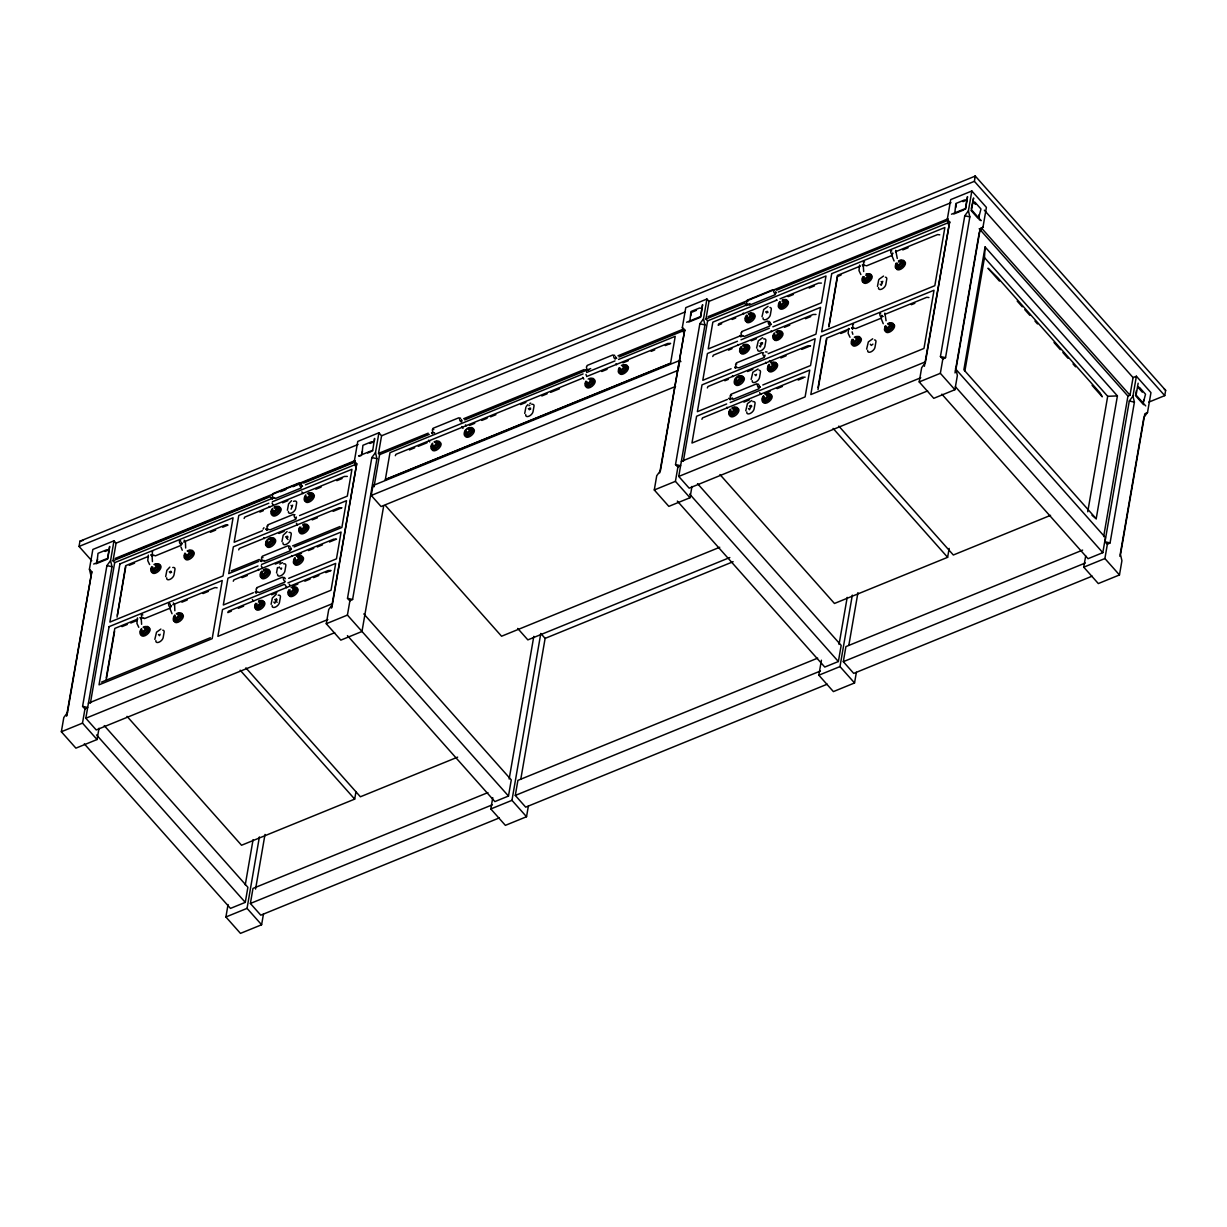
<?xml version="1.0" encoding="UTF-8"?>
<svg xmlns="http://www.w3.org/2000/svg" width="1227" height="1227" viewBox="0 0 1227 1227"><rect width="100%" height="100%" fill="white"/><g stroke="black" fill="none" stroke-linecap="round" stroke-linejoin="round"><path stroke-width="1.5" d="M117.04 617.15L125.645 565.678L148.498 556.352M964.851 371.229L984.483 257.624L985.082 246.949L1117.414 395.907L1096.202 518.745L1091.969 515.263M852.105 331.857L852.842 334.265M374.342 440.999L374.588 438.422L372.625 450.999M91.749 560.724L79.049 546.444L79.954 541.184L83.344 540.325M99.019 728.24L97.056 739.528L75.905 748.148L61.35 731.752L63.804 717.519L67.485 712.534L91.795 571.751L89.418 569.236L92.838 549.451L113.988 540.816L116.074 543.162L113.022 560.8L114.678 562.656L90.399 703.148M91.795 571.751L66.534 716.108L67.485 712.534M97.562 559.313L96.964 562.733L98.007 553.316L106.611 549.819L108.451 550.095L105.123 551.46M97.056 739.528L82.5 723.132L84.954 708.899L82.592 706.369L106.902 565.601L110.568 560.601L113.988 540.816M334.695 632.703L96.227 729.942L85.829 718.24L112.01 566.705L110.568 560.601M106.274 677.795L114.801 628.408L137.654 619.098M106.212 679.881L114.586 631.353M117.363 615.279L125.752 566.751M141.289 619.451L141.611 624.298M152.133 556.705L152.439 561.567M154.832 639.374L156.535 632.196L160.89 629.068M165.676 576.644L166.872 570.356L169.832 567.104M271.121 604.328L272.317 598.055L276.244 594.297M276.535 572.963L277.471 567.534M281.949 541.598L283.161 535.309L287.087 531.567M287.379 510.233L288.575 503.944L291.535 500.693M263.452 914.084L261.612 924.759L240.461 933.379L225.906 916.983L228.053 904.529M245.262 884.866L253.069 839.667M84.31 743.838L230.477 908.394L245.277 902.366L247.885 887.29L104.249 725.602M261.612 924.759L247.056 908.363L259.388 836.921M499.251 817.934L260.784 915.173L250.385 903.471L252.977 888.409L487.917 792.596M255.569 889.054L265.001 834.437M383.698 505.785L361.98 631.491L340.83 640.126L326.275 623.73L328.729 609.497L332.394 604.497L356.72 463.729L354.342 461.199L357.763 441.413L378.913 432.794L381.566 435.784L378.514 453.423L379.588 454.634L374.036 486.766L372.977 485.555L679.835 360.431L680.908 361.628M356.72 463.729L331.459 608.071L332.394 604.497M362.471 451.275L361.888 454.696L362.916 445.294L371.52 441.781L373.376 442.073L370.033 443.438M347.44 635.617L494.88 801.599L508.484 796.047L347.425 615.095L349.879 600.862L347.502 598.347L371.827 457.564L375.493 452.579L378.913 432.794M349.879 600.862L352.609 599.451L376.919 458.683L375.493 452.579M675.525 386.459L381.076 506.521L371.26 495.463L372.977 485.555M127.025 716.353L241.535 845.25L354.695 799.114L355.983 791.599M524.711 413.453L525.908 407.165M528.377 806.047L526.536 816.722L505.386 825.357L490.815 808.961L492.763 797.688M509.159 779.007L533.806 636.353M508.484 796.047L511.276 779.897L363.821 613.914M526.536 816.722L511.966 800.341L540.785 633.5L545.125 638.377L520.8 779.16M827.243 684.191L525.693 807.151L515.294 795.433L517.901 780.372L817.673 658.132M691.951 486.459L690.003 497.733L668.838 506.368L654.282 489.972L656.736 475.723L660.417 470.739L684.727 329.971L682.35 327.44L685.77 307.655L706.921 299.035L709.007 301.367L705.954 319.02L707.611 320.876L683.332 461.367M659.712 472.886L684.727 329.971M678.408 368.683L679.835 360.431M690.786 315.814L691.368 312.394L696.384 310.354M690.003 497.733L675.433 481.337L677.887 467.104L675.525 464.573L699.835 323.805L703.5 318.821L706.921 299.035M927.627 390.907L689.16 488.162L678.761 476.444L704.942 324.925L703.5 318.821M745.755 410.784L747.458 403.606L751.798 400.477M751.169 379.419L752.872 372.226L758.056 369.051M756.584 348.054L758.286 340.861L762.642 337.732M762.013 316.673L763.7 309.495L768.056 306.367M818.072 387.533L826.599 338.146L849.452 328.836M817.995 389.619L826.707 339.235M848.578 328.422L848.148 333.361L850.004 337.272M863.363 266.673L863.67 271.535M866.63 349.112L868.333 341.934L872.688 338.805M877.474 286.382L878.67 280.093M856.385 672.289L854.544 682.964L833.394 691.599L818.838 675.203L821.415 660.203M839.053 644.466L847.197 597.38M677.335 501.091L824.774 667.059L838.378 661.522L841.17 645.356L697.534 483.668M854.544 682.964L839.989 666.583L852.32 595.141M1092.183 576.153L853.716 673.393L843.317 661.675L845.909 646.614L1082.613 550.095M848.823 645.387L857.934 592.656M982.98 227.179L980.25 228.605L955.94 369.373L957.367 375.477L954.913 389.711L933.762 398.33L919.207 381.934L921.661 367.701L925.327 362.717L949.652 221.934L947.275 219.418L950.695 199.618L971.845 190.998L986.401 207.394L982.98 227.179L979.315 232.179L955.327 371.06M924.391 366.29L949.652 221.934M955.695 207.777L956.293 204.357M965.557 209.203L967.52 196.642L965.465 208.529L951.523 214.204M954.913 389.711L940.357 373.315L942.811 359.082L940.434 356.551L964.759 215.783L968.425 210.783L971.845 190.998M1148.779 402.134L1164.745 395.631L974.391 181.335L975.327 175.768L974.744 177.593M942.811 359.082L945.542 357.655L969.851 216.888L968.425 210.783M971.263 208.713L973.609 197.961L971.554 209.863L981.14 220.661L979.039 219.464M979.161 214.664L978.579 218.084L980.971 208.973L975.051 202.302L973.164 201.765L975.45 204.357M985.082 246.949L963.87 369.787L1096.202 518.745M719.958 474.558L834.467 603.469L947.627 557.319L949.161 548.392M1087.736 511.782L1107.69 396.306L984.483 257.624M1103.656 536.582L1127.935 396.091L1130.006 395.232L1133.058 377.594L1136.386 376.229L1150.957 392.625L1147.536 412.41L1144.806 413.836L1120.496 554.604L1121.923 560.708L1119.469 574.942L1098.318 583.561L1083.748 567.165L1085.696 555.892M941.845 394.158L1088.027 558.699L1102.812 552.671L1105.42 537.61L955.434 368.76M1119.469 574.942L1104.898 558.546L1107.352 544.313L1104.99 541.782L1129.3 401.014L1132.966 396.03L1136.386 376.229M1107.352 544.313L1110.082 542.901L1134.408 402.119L1132.966 396.03M1136.386 390.615L1135.512 395.615L1143.579 404.695M1138.15 383.192L1136.095 395.094L1145.696 405.892M1143.717 399.895L1143.119 403.315L1145.527 394.204L1139.592 387.533L1137.705 387.011L1142.306 392.18M1119.868 556.306L1143.871 417.41L1147.536 412.41M1164.745 395.631L1165.65 390.37L1164.04 388.714M955.005 372.947L955.94 369.373M148.36 555.141L147.761 560.647L149.617 564.573M137.516 617.887L136.918 623.377L138.774 627.304M859.59 265.124L858.992 270.615L860.848 274.541M291.106 509.174L292.655 505.156M274.771 599.466L275.814 600.647L274.848 603.285L273.805 602.12M760.28 343.177L761.307 344.342L760.357 346.98L759.314 345.815M751.522 405.508L749.513 409.726L748.47 408.545M882.796 281.29L881.231 285.324L880.188 284.143M244.112 518.484L244.74 517.104L344.45 476.444L347.333 476.398M238.698 549.865L239.326 548.469L339.035 507.809L341.919 507.763L333.161 511.337M233.268 581.23L233.897 579.85L333.606 539.19L336.489 539.128L329.496 541.981M395.324 455.692L395.953 454.312L583.024 378.023M712.764 356.536L713.393 355.155L813.102 314.495L815.986 314.449M707.35 387.916L707.979 386.52L807.688 345.861L810.572 345.815L801.814 349.388M701.921 419.281L702.55 417.886L802.259 377.226L805.142 377.18M263.069 529.128L263.974 527.717M526.398 406.26L527.932 404.573M879.161 279.189L883.517 276.075M281.612 568.04L281.228 569.282L280.185 568.101M160.124 634.298L159.525 635.693L158.482 634.512M279.771 564.098L282.593 562.656M756.492 374.327L755.893 375.707L754.85 374.542M84.954 708.899L87.684 707.473L82.592 706.369M677.887 467.104L680.617 465.693L675.525 464.573M171.197 571.445L170.369 572.948L169.326 571.782M767.565 311.474L766.737 312.977L765.694 311.811M276.642 599.144L275.814 600.647M79.954 541.184L975.296 176.075L1165.65 390.37M79.049 546.444L974.391 181.335M116.074 543.162L358.069 444.481M709.007 301.367L951.002 202.685M381.566 435.784L684.881 312.087M962.965 201.642L966.309 200.277L964.453 200.001L955.848 203.498L954.821 212.915M93.681 564.037L107.608 558.346L109.663 546.46L107.7 559.021L95.982 563.807M372.533 450.324L358.591 455.999L360.907 455.769M686.614 322.241L700.54 316.566L702.596 304.664L700.632 317.241L688.914 322.011M367.594 453.039L370.953 451.674M953.839 213.989L963.885 209.894M273.084 493.53L298.836 483.039M433.07 428.284L458.821 417.793M587.166 365.447L612.917 354.956M747.151 300.216L772.903 289.71M115.154 558.454L355.201 460.57M708.086 316.673L948.134 218.789M119.602 557.365L147.9 545.831M151.427 544.389L208.023 521.306M211.565 519.865L259.311 500.386M262.854 498.944L268.161 496.782M280.538 491.736L285.845 489.573M292.916 486.69L319.449 475.877M322.977 474.435L354.818 461.444M113.022 560.8L270.231 496.69M303.805 483.009L355.032 462.119M705.954 319.02L744.82 303.161M776.614 290.201L947.965 220.323M378.514 453.423L428.192 433.177M463.668 418.714L584.282 369.526M617.979 355.784L683.608 329.02M114.678 562.656L273.652 497.825M305.446 484.864L354.91 464.696M379.588 454.634L429.251 434.373M464.726 419.91L590.662 368.56M619.052 356.98L684.681 330.216M707.611 320.876L750.004 303.575M778.255 292.057L949.606 222.179M275.446 498.484L301.182 487.993M749.513 305.17L775.265 294.664M583.086 373.913L389.987 452.656L385.309 479.742L670.54 363.422L675.218 336.336L618.531 359.45M586.629 372.456L614.988 360.907M268.836 503.193L238.774 515.447L234.142 542.257L262.44 530.724M272.363 501.751L351.934 469.297L347.302 496.122L299.557 515.585M586.552 376.582L667.733 343.483L670.617 343.437L665.325 345.585M183.636 542.027L225.829 524.819L227.977 525.079L222.685 527.227M409.435 449.941L414.726 447.778M418.254 446.337L427.088 442.748M469.435 425.478L474.726 423.315M481.797 420.432L487.088 418.269M490.616 416.843L495.907 414.68M520.616 404.603L525.908 402.441M541.797 395.968L547.089 393.806M550.616 392.364L559.435 388.775M601.797 371.505L607.089 369.342M622.963 362.87L628.27 360.707M651.2 351.351L654.727 349.91M776.538 300.247L718.807 323.79L718.178 325.17L721.675 323.744M780.035 298.821L818.516 283.13L821.4 283.084M860.28 266.09L837.443 275.415L828.838 326.888L837.535 276.504L841.062 275.063M895.434 251.765L937.612 234.556L939.759 234.817M129.28 565.325L134.556 563.162M210.354 532.257L215.63 530.11M259.848 512.073L263.36 510.647M282.593 502.794L287.854 500.662M315.845 489.236L321.091 487.104M336.842 480.677L342.088 478.545M732.182 319.465L735.679 318.038M788.163 296.627L793.409 294.495M809.16 288.069L814.406 285.937M902.75 249.909L908.041 247.747M155.308 555.877L181.044 545.371M866.538 265.845L892.274 255.339M267.67 524.895L293.406 514.404M741.737 331.581L767.473 321.075M385.355 479.466L670.586 363.146M741.814 335.247L708.209 348.943L712.841 322.134L826.001 275.983L821.369 302.793L773.639 322.272M270.032 529.849L295.768 519.358M744.099 336.535L769.835 326.045M737.488 341.244L707.427 353.499L702.795 380.309L731.093 368.775M741.016 339.802L769.314 328.269M772.841 326.827L820.587 307.348L815.955 334.173L768.209 353.637M371.26 495.463L678.117 370.339M278.928 533.454L284.173 531.306M312.179 519.895L317.425 517.748M728.501 350.124L732.013 348.698M751.246 340.845L756.507 338.698M784.498 327.287L789.743 325.155M805.495 318.729L810.74 316.581M262.256 556.26L287.992 545.77M736.323 362.947L762.059 352.456M231.197 570.923L259.28 559.466M292.639 545.862L340.048 526.521M258.79 561.368L228.728 573.622L233.36 546.813L346.52 500.677L341.888 527.487L294.143 546.951M264.603 561.23L290.354 550.724M738.685 367.901L764.421 357.41M257.992 565.923L227.946 578.178L223.314 605.003L253.36 592.733M261.535 564.481L341.091 532.043L336.459 558.852L288.728 578.316M172.808 604.758L214.986 587.564L217.133 587.81M884.606 314.495L926.784 297.302L928.931 297.548M121.964 626.614L127.255 624.466M130.768 623.025L136.059 620.862M181.887 602.181L187.179 600.034M203.038 593.561L208.329 591.399M242.026 577.656L247.271 575.524M275.262 564.098L280.508 561.966M296.259 555.54L301.505 553.408M308.498 550.555L313.759 548.408M317.256 546.981L322.502 544.834M724.835 380.769L728.332 379.342M747.58 371.505L752.826 369.358M780.832 357.947L786.078 355.799M840.802 333.483L846.093 331.336M911.308 304.741L914.836 303.299M144.464 618.607L170.216 608.117M855.694 328.575L881.446 318.084M256.826 587.641L282.578 577.135M730.909 394.312L756.645 383.821M727.442 399.419L697.381 411.674L702.013 384.864L815.173 338.729L810.541 365.539L762.795 385.002M259.188 592.595L284.94 582.089M733.255 399.266L759.007 388.775M284.403 584.313L222.516 609.558L217.885 636.368L331.045 590.218L335.677 563.408L287.946 582.871M726.645 403.974L696.599 416.229L691.967 443.039L805.111 396.904L809.743 370.094L730.188 402.533M231.351 611.169L227.854 612.595L228.483 611.215L328.192 570.555L331.075 570.509L325.83 572.641M238.345 608.316L243.606 606.169M271.596 594.758L276.842 592.626M292.593 586.199L297.839 584.052M304.833 581.199L310.078 579.067M313.591 577.641L318.836 575.494M743.915 402.149L749.16 400.017M764.912 393.591L770.157 391.459M777.151 388.606L782.412 386.459M798.148 380.033L803.394 377.901M101.488 682.12L210.354 637.733M88.436 703.178L332.195 603.761M681.368 461.383L925.127 361.98M85.829 718.24L327.839 619.543M678.761 476.444L920.771 377.763M61.35 731.752L82.5 723.132M326.275 623.73L347.425 615.095M654.282 489.972L675.433 481.337M919.207 381.934L940.357 373.315M719.743 547.257L501.567 636.23L385.278 505.34M729.82 557.533L527.855 639.88L517.687 628.423M545.125 638.377L733.148 561.705M457.64 757.136L360.401 796.783L245.875 667.871M1050.573 515.34L953.333 555.003L838.808 426.091M250.385 903.471L492.38 804.789M515.294 795.433L820.388 671.031M843.317 661.675L1085.312 562.994M225.906 916.983L247.056 908.363M490.815 808.961L511.966 800.341M818.838 675.203L839.989 666.583M1083.748 567.165L1104.898 558.546M529.834 403.422L530.754 403.131M287.685 536.337L286.643 537.901L285.6 536.736M762.55 342.762L761.307 344.342M765.525 351.888L767.09 352.011M530.631 408.177L529.404 409.757L528.362 408.591M1107.69 396.306L1117.414 395.907M701.384 308.314L699.543 308.023L690.939 311.535L689.896 320.937M964.759 215.783L969.851 216.888M940.434 356.551L945.542 357.655M1129.3 401.014L1134.408 402.119M699.835 323.805L704.942 324.925M1104.99 541.782L1110.082 542.901M371.827 457.564L376.919 458.683M347.502 598.347L352.609 599.451M106.902 565.601L112.01 566.705M882.873 316.566L881.722 315.278L882.75 316.52M739.835 335.631L741.031 336.858L739.881 335.569M728.991 398.361L730.142 399.649M271.182 497.579L272.333 498.868M260.339 560.31L261.535 561.552L260.385 560.264M151.044 554.957L152.24 556.199L151.09 554.911M140.2 617.687L141.35 618.991M863.471 266.167L862.32 264.879L863.425 266.213M746.445 305.492L745.295 304.204L746.399 305.554M730.188 399.603L729.037 398.315M272.379 498.822L271.228 497.518M266.949 530.187L265.814 528.898L266.903 530.233M141.396 618.929L140.246 617.641M184.127 540.141L185.43 542.089L185.676 548.009M173.298 602.886L174.602 604.834L174.847 610.739M760.019 387.072L759.314 385.999M895.695 250.4L897.29 258.468M882.09 282.578L881.155 281.504M884.866 313.13L886.078 320.722M750.372 406.981L749.436 405.907M291.949 506.444L291.029 505.371M760.096 387.118L759.283 385.984M984.345 210.185L1133.058 377.594M970.971 210.384L977.888 218.176M981.293 227.823L1130.006 395.232M979.207 228.682L1127.935 396.091M999.422 281.075L987.996 268.222L997.643 277.609L1100.082 392.931L1102.245 396.812L1092.091 385.385M1017.198 301.09L1022.275 306.796M1024.806 309.664L1029.882 315.37M1034.974 321.091L1037.505 323.943M1054.008 342.517L1060.358 349.664M1062.889 352.517L1067.965 358.238M1073.042 363.959L1075.588 366.812M955.373 386.689L1102.812 552.671M870.311 344.235L871.354 345.416L872.918 344.112M766.906 311.305L767.949 312.486M761.492 342.67L762.534 343.851M833.102 428.407L947.627 557.319M769.421 360.539L772.504 364.005M750.648 405.416L751.691 406.582M689.666 494.113L838.378 661.522M529.573 408.085L530.616 409.266M286.827 536.245L287.87 537.411M286.949 538.438L287.992 539.604M275.983 598.975L277.026 600.141M276.106 601.169L277.149 602.35M170.538 571.276L171.581 572.457M240.17 670.203L354.695 799.114M96.565 734.942L245.277 902.366M894.084 260.983L892.106 256.044M883.241 323.729L881.262 318.775M776.461 299.526L777.059 300.308M771.047 330.907L771.645 331.689M743.225 313.084L743.823 313.867M765.633 362.272L766.215 363.054M737.81 344.45L738.409 345.232M760.801 394.419L759.666 392.655M732.396 375.815L732.979 376.597M726.982 407.195L727.565 407.977M583.837 379.112L582.702 377.333M466.183 425.876L465.508 424.864M462.978 428.392L461.843 426.628M429.741 441.95L428.606 440.186M302.992 493.637L301.857 491.858M297.563 525.003L296.428 523.239M272.961 504.68L272.057 503.085M269.158 506.398L269.756 507.18M291.566 555.586L292.149 556.368M263.744 537.779L264.326 538.561M289.94 585.218L289.265 584.205M286.735 587.733L285.17 584.896M262.118 567.411L261.228 565.816M258.33 569.144L258.912 569.926M253.498 601.291L252.363 599.528M172.01 613.745L170.032 608.807M893.041 253.406L892.704 252.977M776.031 292.732L775.541 291.873L775.924 292.67M765.081 355.416L764.912 355.078M296.198 516.996L296.428 517.365M615.939 363.79L616.475 364.772M182.256 550.233L180.998 547.089M461.459 419.956L461.843 420.754L461.49 419.971M301.474 485.186L302.502 486.429L301.505 485.202M586.368 375.569L585.985 374.419M947.275 219.418L948.701 225.507M682.35 327.44L683.792 333.545M354.342 461.199L355.769 467.303M89.418 569.236L90.859 575.325M763.685 338.913A4.463 2.362 -41.6 0 1 765.863 340.815L764.927 346.244A4.463 2.362 -41.6 0 1 760.74 350.845A4.463 2.362 -41.6 0 1 757.626 349.22M776.875 331.857A5.537 2.945 -41.6 0 1 781.936 333.269A5.537 2.945 -41.6 0 1 775.587 339.327A5.537 2.945 -41.6 0 1 773.808 334.772M780.004 332.256A3.911 2.071 -41.6 0 1 777.78 337.41A3.911 2.071 -41.6 0 1 774.436 335.661M781.292 332.011A5.537 2.945 -41.6 0 1 780.127 338.713A5.537 2.945 -41.6 0 1 773.915 338.131M775.985 331.643A3.911 2.071 -41.6 0 1 779.513 332.885A3.911 2.071 -41.6 0 1 774.59 336.965A3.911 2.071 -41.6 0 1 774.436 332.931M776.17 332.747A2.04 1.074 -41.6 0 1 778.041 333.146A2.04 1.074 -41.6 0 1 775.97 335.416A2.04 1.074 -41.6 0 1 774.82 334.235M770.019 325.186A2.04 0.951 67.8 0 1 768.209 322.379A2.04 0.951 67.8 0 1 769.912 322.226M743.332 335.646A2.04 0.951 67.8 0 1 741.399 334.94A2.04 0.951 67.8 0 1 741.829 332.471M742.749 345.186A3.911 2.071 -41.6 0 1 746.277 346.428A3.911 2.071 -41.6 0 1 741.353 350.523A3.911 2.071 -41.6 0 1 741.2 346.489M745.449 345.692A3.911 2.071 -41.6 0 1 746.093 349.68A3.911 2.071 -41.6 0 1 740.955 350.631M742.933 346.29A2.04 1.074 -41.6 0 1 744.789 346.812A2.04 1.074 -41.6 0 1 742.458 349.035A2.04 1.074 -41.6 0 1 741.814 347.364M748.056 345.554A5.537 2.945 -41.6 0 1 746.89 352.256A5.537 2.945 -41.6 0 1 740.679 351.689M743.639 345.4A5.537 2.945 -41.6 0 1 748.7 346.812A5.537 2.945 -41.6 0 1 742.35 352.885A5.537 2.945 -41.6 0 1 740.571 348.33M282.992 542.763A4.463 2.362 -41.6 0 0 286.106 544.389A4.463 2.362 -41.6 0 0 290.293 539.788L291.228 534.358A4.463 2.362 -41.6 0 0 289.051 532.457M268.406 539.558A5.537 2.945 -41.6 0 1 274.679 539.497A5.537 2.945 -41.6 0 1 268.652 546.107A5.537 2.945 -41.6 0 1 266.504 541.644M270.569 539.251A3.911 2.071 -41.6 0 1 273.299 540.678A3.911 2.071 -41.6 0 1 269.618 544.711A3.911 2.071 -41.6 0 1 266.903 543.285M272.961 538.944A5.537 2.945 -41.6 0 1 275.339 542.365A5.537 2.945 -41.6 0 1 269.311 547.365A5.537 2.945 -41.6 0 1 266.934 543.944M267.869 539.098A3.911 2.071 -41.6 0 1 272.287 539.267A3.911 2.071 -41.6 0 1 267.517 543.822A3.911 2.071 -41.6 0 1 267.133 539.803M269.296 539.389A2.04 1.074 -41.6 0 1 270.646 540.386A2.04 1.074 -41.6 0 1 268.253 542.38A2.04 1.074 -41.6 0 1 267.731 540.693M268.989 529.497A2.04 0.951 67.8 0 1 267.057 527.518A2.04 0.951 67.8 0 1 268.069 525.969M296.182 518.408A2.04 0.951 67.8 0 1 294.327 516.674A2.04 0.951 67.8 0 1 294.955 514.711M304.618 525.447A3.911 2.071 -41.6 0 1 306.397 527.625A3.911 2.071 -41.6 0 1 302.578 531.26A3.911 2.071 -41.6 0 1 300.14 529.727M302.762 524.527A3.911 2.071 -41.6 0 1 305.354 526.444A3.911 2.071 -41.6 0 1 300.753 530.263A3.911 2.071 -41.6 0 1 299.756 527.027M302.962 525.708A2.04 1.074 -41.6 0 1 303.775 527.104A2.04 1.074 -41.6 0 1 301.367 528.837A2.04 1.074 -41.6 0 1 300.968 527.135M306.198 525.386A5.537 2.945 -41.6 0 1 308.713 528.454A5.537 2.945 -41.6 0 1 303.314 533.622A5.537 2.945 -41.6 0 1 299.833 531.444M304.005 524.558A5.537 2.945 -41.6 0 1 307.686 527.288A5.537 2.945 -41.6 0 1 301.152 532.702A5.537 2.945 -41.6 0 1 299.741 528.101M874.544 339.925A4.463 2.362 -41.6 0 1 875.909 341.888L874.974 347.318A4.463 2.362 -41.6 0 1 870.787 351.919A4.463 2.362 -41.6 0 1 867.673 350.293M889.667 323.284A5.537 2.945 -41.6 0 1 893.348 325.999A5.537 2.945 -41.6 0 1 886.83 331.413A5.537 2.945 -41.6 0 1 885.419 326.811M890.296 324.173A3.911 2.071 -41.6 0 1 892.075 326.336A3.911 2.071 -41.6 0 1 888.256 329.986A3.911 2.071 -41.6 0 1 885.802 328.453M892.888 324.051A5.537 2.945 -41.6 0 1 892.274 330.262A5.537 2.945 -41.6 0 1 885.495 331.106M887.596 323.683A3.911 2.071 -41.6 0 1 891.17 324.68A3.911 2.071 -41.6 0 1 886.676 328.959A3.911 2.071 -41.6 0 1 885.434 325.738M888.21 324.557A2.04 1.074 -41.6 0 1 889.606 325.431A2.04 1.074 -41.6 0 1 887.428 327.502A2.04 1.074 -41.6 0 1 886.415 326.275M881.63 317.226A2.04 0.951 67.8 0 1 879.928 315.14A2.04 0.951 67.8 0 1 880.633 313.422M854.667 328.222A2.04 0.951 67.8 0 1 852.811 326.489A2.04 0.951 67.8 0 1 853.44 324.511M854.36 337.226A3.911 2.071 -41.6 0 1 857.934 338.223A3.911 2.071 -41.6 0 1 853.44 342.517A3.911 2.071 -41.6 0 1 852.198 339.296M857.059 337.732A3.911 2.071 -41.6 0 1 858.839 339.894A3.911 2.071 -41.6 0 1 855.02 343.545A3.911 2.071 -41.6 0 1 852.566 342.011M855.403 337.992A2.04 1.074 -41.6 0 1 856.216 339.388A2.04 1.074 -41.6 0 1 853.808 341.106A2.04 1.074 -41.6 0 1 853.409 339.404M859.652 337.594A5.537 2.945 -41.6 0 1 858.501 344.296A5.537 2.945 -41.6 0 1 852.274 343.729M856.431 336.842A5.537 2.945 -41.6 0 1 860.112 339.557A5.537 2.945 -41.6 0 1 853.593 344.971A5.537 2.945 -41.6 0 1 852.182 340.37M277.578 574.144A4.463 2.362 -41.6 0 0 280.692 575.77A4.463 2.362 -41.6 0 0 284.879 571.168L285.814 565.739A4.463 2.362 -41.6 0 0 283.621 563.822M278.774 567.856A4.463 2.362 -41.6 0 1 279.281 566.951M264.142 570.095A5.537 2.945 -41.6 0 1 269.127 571.843A5.537 2.945 -41.6 0 1 262.164 577.641A5.537 2.945 -41.6 0 1 261.949 571.92M266.688 570.325A3.911 2.071 -41.6 0 1 267.21 573.592A3.911 2.071 -41.6 0 1 262.67 576.368A3.911 2.071 -41.6 0 1 262.149 573.116M268.56 570.248A5.537 2.945 -41.6 0 1 269.541 574.481A5.537 2.945 -41.6 0 1 263.544 578.791A5.537 2.945 -41.6 0 1 261.52 575.31M263.268 569.88A3.911 2.071 -41.6 0 1 266.78 571.122A3.911 2.071 -41.6 0 1 261.857 575.202A3.911 2.071 -41.6 0 1 261.704 571.168M263.023 571.291A2.04 1.074 -41.6 0 1 265.308 571.153A2.04 1.074 -41.6 0 1 263.391 573.607A2.04 1.074 -41.6 0 1 262.087 572.472M263.851 560.325A2.04 0.951 67.8 0 1 262.455 560.463A2.04 0.951 67.8 0 1 261.55 557.748A2.04 0.951 67.8 0 1 262.946 557.625M290.937 549.573A2.04 0.951 67.8 0 1 289.449 549.129A2.04 0.951 67.8 0 1 288.774 546.536A2.04 0.951 67.8 0 1 290.139 546.536M299.925 556.782A3.911 2.071 -41.6 0 1 300.615 559.773A3.911 2.071 -41.6 0 1 296.382 562.81A3.911 2.071 -41.6 0 1 294.94 560.356M296.505 556.322A3.911 2.071 -41.6 0 1 300.017 557.564A3.911 2.071 -41.6 0 1 295.094 561.659A3.911 2.071 -41.6 0 1 294.94 557.61M297.548 557.073A2.04 1.074 -41.6 0 1 298.422 558.331A2.04 1.074 -41.6 0 1 296.213 560.172A2.04 1.074 -41.6 0 1 295.324 558.914M300.768 556.751A5.537 2.945 -41.6 0 1 303.299 559.819A5.537 2.945 -41.6 0 1 297.9 564.987A5.537 2.945 -41.6 0 1 294.419 562.81M297.394 556.537A5.537 2.945 -41.6 0 1 302.363 558.3A5.537 2.945 -41.6 0 1 295.4 564.083A5.537 2.945 -41.6 0 1 295.186 558.362M769.927 307.486A4.463 2.362 -41.6 0 1 771.277 309.449L770.341 314.879A4.463 2.362 -41.6 0 1 766.154 319.48A4.463 2.362 -41.6 0 1 763.056 317.854M783.486 299.879A5.537 2.945 -41.6 0 1 787.028 302.962A5.537 2.945 -41.6 0 1 779.973 308.023A5.537 2.945 -41.6 0 1 780.096 302.317M784.835 300.722A3.911 2.071 -41.6 0 1 785.525 303.713A3.911 2.071 -41.6 0 1 781.277 306.75A3.911 2.071 -41.6 0 1 779.851 304.296M785.679 300.692A5.537 2.945 -41.6 0 1 788.071 304.127A5.537 2.945 -41.6 0 1 782.044 309.127A5.537 2.945 -41.6 0 1 779.651 305.692M782.259 299.833A3.911 2.071 -41.6 0 1 784.743 302.011A3.911 2.071 -41.6 0 1 779.774 305.584A3.911 2.071 -41.6 0 1 779.851 301.566M782.028 301.152A2.04 1.074 -41.6 0 1 783.378 302.149A2.04 1.074 -41.6 0 1 780.986 304.143A2.04 1.074 -41.6 0 1 780.464 302.455M775.679 293.728A2.04 0.951 67.8 0 1 773.746 291.735A2.04 0.951 67.8 0 1 774.743 290.185M748.485 304.817A2.04 0.951 67.8 0 1 746.491 302.578A2.04 0.951 67.8 0 1 747.856 301.566M748.179 313.821A3.911 2.071 -41.6 0 1 751.691 315.063A3.911 2.071 -41.6 0 1 746.768 319.158A3.911 2.071 -41.6 0 1 746.614 315.109M750.05 314.557A3.911 2.071 -41.6 0 1 752.734 316.229A3.911 2.071 -41.6 0 1 748.562 320.216A3.911 2.071 -41.6 0 1 746.614 317.854M748.792 314.71A2.04 1.074 -41.6 0 1 750.142 315.707A2.04 1.074 -41.6 0 1 747.749 317.686A2.04 1.074 -41.6 0 1 747.228 315.999M752.442 314.25A5.537 2.945 -41.6 0 1 753.363 319.894A5.537 2.945 -41.6 0 1 746.077 321.259M750.249 313.422A5.537 2.945 -41.6 0 1 753.792 316.505A5.537 2.945 -41.6 0 1 746.737 321.566A5.537 2.945 -41.6 0 1 746.86 315.86M166.719 577.81A4.463 2.362 -41.6 0 0 169.832 579.435A4.463 2.362 -41.6 0 0 174.019 574.834L174.955 569.405A4.463 2.362 -41.6 0 0 172.762 567.503M154.847 564.742A5.537 2.945 -41.6 0 1 159.909 566.153A5.537 2.945 -41.6 0 1 153.559 572.211A5.537 2.945 -41.6 0 1 151.78 567.656M156.657 565.018A3.911 2.071 -41.6 0 1 158.344 567.441A3.911 2.071 -41.6 0 1 154.096 570.969A3.911 2.071 -41.6 0 1 152.409 568.546M158.237 564.957A5.537 2.945 -41.6 0 1 160.768 568.024A5.537 2.945 -41.6 0 1 155.354 573.178A5.537 2.945 -41.6 0 1 151.887 571.015M153.958 564.527A3.911 2.071 -41.6 0 1 157.531 565.524A3.911 2.071 -41.6 0 1 153.053 569.803A3.911 2.071 -41.6 0 1 151.795 566.583M155.384 565.248A2.04 1.074 -41.6 0 1 155.737 566.813A2.04 1.074 -41.6 0 1 153.528 568.392A2.04 1.074 -41.6 0 1 152.792 567.119M154.449 555.294A2.04 0.951 67.8 0 1 152.608 554.267A2.04 0.951 67.8 0 1 152.761 551.767M181.458 544.42A2.04 0.951 67.8 0 1 179.479 542.196A2.04 0.951 67.8 0 1 180.844 541.184M189.894 551.475A3.911 2.071 -41.6 0 1 191.581 553.883A3.911 2.071 -41.6 0 1 187.332 557.426A3.911 2.071 -41.6 0 1 185.645 555.003M187.194 550.969A3.911 2.071 -41.6 0 1 190.768 551.966A3.911 2.071 -41.6 0 1 186.289 556.245A3.911 2.071 -41.6 0 1 185.032 553.04M188.237 551.721A2.04 1.074 -41.6 0 1 189.173 552.856A2.04 1.074 -41.6 0 1 187.179 554.742A2.04 1.074 -41.6 0 1 185.906 553.944M191.473 551.398A5.537 2.945 -41.6 0 1 194.004 554.466A5.537 2.945 -41.6 0 1 188.59 559.635A5.537 2.945 -41.6 0 1 185.124 557.457M188.084 551.184A5.537 2.945 -41.6 0 1 193.191 552.273A5.537 2.945 -41.6 0 1 187.547 558.454A5.537 2.945 -41.6 0 1 184.403 555.233M885.388 277.195A4.463 2.362 -41.6 0 1 886.738 279.142L885.802 284.572A4.463 2.362 -41.6 0 1 881.615 289.173A4.463 2.362 -41.6 0 1 878.517 287.547M900.511 260.553A5.537 2.945 -41.6 0 1 904.192 263.268A5.537 2.945 -41.6 0 1 897.658 268.682A5.537 2.945 -41.6 0 1 896.247 264.081M901.124 261.443A3.911 2.071 -41.6 0 1 902.903 263.606A3.911 2.071 -41.6 0 1 899.1 267.256A3.911 2.071 -41.6 0 1 896.646 265.722M903.732 261.305A5.537 2.945 -41.6 0 1 903.118 267.532A5.537 2.945 -41.6 0 1 896.323 268.376M898.425 260.937A3.911 2.071 -41.6 0 1 901.998 261.934A3.911 2.071 -41.6 0 1 897.52 266.213A3.911 2.071 -41.6 0 1 896.262 263.007M898.609 262.041A2.04 1.074 -41.6 0 1 900.465 262.563A2.04 1.074 -41.6 0 1 898.133 264.787A2.04 1.074 -41.6 0 1 897.489 263.115M892.458 254.48A2.04 0.951 67.8 0 1 890.71 252.164A2.04 0.951 67.8 0 1 891.768 250.86M865.495 265.492A2.04 0.951 67.8 0 1 863.578 263.498A2.04 0.951 67.8 0 1 864.575 261.949M866.032 274.066A3.911 2.071 -41.6 0 1 868.639 275.983A3.911 2.071 -41.6 0 1 864.023 279.817A3.911 2.071 -41.6 0 1 863.026 276.566M867.888 274.986A3.911 2.071 -41.6 0 1 869.667 277.164A3.911 2.071 -41.6 0 1 865.863 280.799A3.911 2.071 -41.6 0 1 863.409 279.281M865.817 275.369A2.04 1.074 -41.6 0 1 867.167 276.382A2.04 1.074 -41.6 0 1 864.759 278.36A2.04 1.074 -41.6 0 1 864.253 276.673M870.495 274.863A5.537 2.945 -41.6 0 1 869.329 281.566A5.537 2.945 -41.6 0 1 863.118 280.983M867.274 274.096A5.537 2.945 -41.6 0 1 870.955 276.827A5.537 2.945 -41.6 0 1 864.422 282.241A5.537 2.945 -41.6 0 1 863.01 277.639M759.084 370.232A4.463 2.362 -41.6 0 1 760.449 372.18L759.513 377.609A4.463 2.362 -41.6 0 1 755.326 382.21A4.463 2.362 -41.6 0 1 752.212 380.585M772.657 362.609A5.537 2.945 -41.6 0 1 776.338 365.324A5.537 2.945 -41.6 0 1 769.804 370.753A5.537 2.945 -41.6 0 1 768.393 366.137M773.271 363.499A3.911 2.071 -41.6 0 1 775.05 365.661A3.911 2.071 -41.6 0 1 771.231 369.312A3.911 2.071 -41.6 0 1 768.792 367.778M774.851 363.437A5.537 2.945 -41.6 0 1 777.228 366.873A5.537 2.945 -41.6 0 1 771.2 371.858A5.537 2.945 -41.6 0 1 768.823 368.437M771.415 362.579A3.911 2.071 -41.6 0 1 773.915 364.756A3.911 2.071 -41.6 0 1 768.93 368.33A3.911 2.071 -41.6 0 1 769.022 364.296M771.185 363.882A2.04 1.074 -41.6 0 1 772.535 364.879A2.04 1.074 -41.6 0 1 770.142 366.873A2.04 1.074 -41.6 0 1 769.62 365.186M764.835 356.459A2.04 0.951 67.8 0 1 762.979 354.726A2.04 0.951 67.8 0 1 763.608 352.762M737.642 367.548A2.04 0.951 67.8 0 1 735.709 365.569A2.04 0.951 67.8 0 1 736.721 364.02M736.522 377.149A3.911 2.071 -41.6 0 1 740.939 377.318A3.911 2.071 -41.6 0 1 736.169 381.873A3.911 2.071 -41.6 0 1 735.786 377.855M739.221 377.303A3.911 2.071 -41.6 0 1 741.952 378.729A3.911 2.071 -41.6 0 1 738.271 382.763A3.911 2.071 -41.6 0 1 735.556 381.336M737.948 377.441A2.04 1.074 -41.6 0 1 739.252 378.576A2.04 1.074 -41.6 0 1 736.66 380.431A2.04 1.074 -41.6 0 1 736.706 378.33M741.614 376.98A5.537 2.945 -41.6 0 1 743.991 380.416A5.537 2.945 -41.6 0 1 737.964 385.416A5.537 2.945 -41.6 0 1 735.587 381.98M737.059 377.609A5.537 2.945 -41.6 0 1 743.317 377.855A5.537 2.945 -41.6 0 1 736.568 384.296A5.537 2.945 -41.6 0 1 736.016 378.606M525.754 414.619A4.463 2.362 -41.6 0 0 528.852 416.244A4.463 2.362 -41.6 0 0 533.039 411.643L533.99 406.214A4.463 2.362 -41.6 0 0 533.3 404.45M528.975 405.754A4.463 2.362 -41.6 0 1 529.911 405.079M531.797 404.312A4.463 2.362 -41.6 0 1 532.625 404.266M590.264 378.668A5.537 2.945 -41.6 0 1 593.945 381.382A5.537 2.945 -41.6 0 1 587.426 386.796A5.537 2.945 -41.6 0 1 586 382.195M590.877 379.557A3.911 2.071 -41.6 0 1 592.564 381.98A3.911 2.071 -41.6 0 1 588.316 385.508A3.911 2.071 -41.6 0 1 586.629 383.085M593.485 379.434A5.537 2.945 -41.6 0 1 592.319 386.137A5.537 2.945 -41.6 0 1 586.107 385.554M588.178 379.066A3.911 2.071 -41.6 0 1 591.751 380.063A3.911 2.071 -41.6 0 1 587.273 384.342A3.911 2.071 -41.6 0 1 586.015 381.122M589.604 379.787A2.04 1.074 -41.6 0 1 589.957 381.352A2.04 1.074 -41.6 0 1 587.764 382.931A2.04 1.074 -41.6 0 1 587.012 381.658M588.669 369.833A2.04 0.951 67.8 0 1 586.843 368.806A2.04 0.951 67.8 0 1 586.981 366.306M615.448 359.051A2.04 0.951 67.8 0 1 613.699 356.735A2.04 0.951 67.8 0 1 614.758 355.431M624.114 365.999A3.911 2.071 -41.6 0 1 625.908 368.177A3.911 2.071 -41.6 0 1 622.089 371.812A3.911 2.071 -41.6 0 1 619.635 370.293M621.414 365.508A3.911 2.071 -41.6 0 1 624.988 366.505A3.911 2.071 -41.6 0 1 620.509 370.784A3.911 2.071 -41.6 0 1 619.252 367.579M622.457 366.26A2.04 1.074 -41.6 0 1 623.331 367.517A2.04 1.074 -41.6 0 1 621.123 369.358A2.04 1.074 -41.6 0 1 620.248 368.1M626.721 365.876A5.537 2.945 -41.6 0 1 625.555 372.579A5.537 2.945 -41.6 0 1 619.344 371.996M623.5 365.109A5.537 2.945 -41.6 0 1 627.181 367.839A5.537 2.945 -41.6 0 1 620.663 373.253A5.537 2.945 -41.6 0 1 619.236 368.652M434.971 442.119A5.537 2.945 -41.6 0 1 439.956 443.867A5.537 2.945 -41.6 0 1 432.978 449.665A5.537 2.945 -41.6 0 1 432.763 443.944M437.502 442.349A3.911 2.071 -41.6 0 1 438.208 445.34A3.911 2.071 -41.6 0 1 433.959 448.392A3.911 2.071 -41.6 0 1 432.533 445.922M440.217 442.502A5.537 2.945 -41.6 0 1 437.656 449.419A5.537 2.945 -41.6 0 1 432.011 448.392M438.361 442.333A5.537 2.945 -41.6 0 1 439.389 442.272M434.082 441.904A3.911 2.071 -41.6 0 1 437.61 443.146A3.911 2.071 -41.6 0 1 432.686 447.226A3.911 2.071 -41.6 0 1 432.533 443.192M435.125 442.656A2.04 1.074 -41.6 0 1 436.06 443.775A2.04 1.074 -41.6 0 1 434.067 445.677A2.04 1.074 -41.6 0 1 432.794 444.88M434.573 432.686A2.04 0.951 67.8 0 1 433.085 432.241A2.04 0.951 67.8 0 1 432.41 429.649A2.04 0.951 67.8 0 1 433.775 429.649M461.766 421.582A2.04 0.951 67.8 0 1 459.742 420.063A2.04 0.951 67.8 0 1 460.662 418.269M470.018 428.852A3.911 2.071 -41.6 0 1 471.812 431.014A3.911 2.071 -41.6 0 1 467.993 434.649A3.911 2.071 -41.6 0 1 465.539 433.131M466.505 428.944A3.911 2.071 -41.6 0 1 470.923 429.113A3.911 2.071 -41.6 0 1 466.153 433.668A3.911 2.071 -41.6 0 1 465.769 429.634M467.947 429.235A2.04 1.074 -41.6 0 1 469.358 429.971A2.04 1.074 -41.6 0 1 467.456 432.073A2.04 1.074 -41.6 0 1 466.03 431.321M471.597 428.775A5.537 2.945 -41.6 0 1 474.128 431.843A5.537 2.945 -41.6 0 1 468.714 437.011A5.537 2.945 -41.6 0 1 465.248 434.833M468.208 428.56A5.537 2.945 -41.6 0 1 473.193 430.324A5.537 2.945 -41.6 0 1 466.214 436.106A5.537 2.945 -41.6 0 1 465.999 430.386M288.422 511.398A4.463 2.362 -41.6 0 0 291.52 513.024A4.463 2.362 -41.6 0 0 295.707 508.423L296.643 502.993A4.463 2.362 -41.6 0 0 293.544 501.368M274.986 507.349A5.537 2.945 -41.6 0 1 280.047 508.76A5.537 2.945 -41.6 0 1 273.698 514.834A5.537 2.945 -41.6 0 1 271.919 510.279M276.796 507.641A3.911 2.071 -41.6 0 1 278.483 510.064A3.911 2.071 -41.6 0 1 274.235 513.592A3.911 2.071 -41.6 0 1 272.547 511.168M279.403 507.503A5.537 2.945 -41.6 0 1 280.385 511.751A5.537 2.945 -41.6 0 1 274.373 516.046A5.537 2.945 -41.6 0 1 272.348 512.564M274.096 507.15A3.911 2.071 -41.6 0 1 277.624 508.377A3.911 2.071 -41.6 0 1 272.701 512.472A3.911 2.071 -41.6 0 1 272.547 508.438M274.281 508.239A2.04 1.074 -41.6 0 1 276.152 508.638A2.04 1.074 -41.6 0 1 274.081 510.923A2.04 1.074 -41.6 0 1 272.931 509.726M274.679 497.595A2.04 0.951 67.8 0 1 272.869 497.119A2.04 0.951 67.8 0 1 272.9 494.389M301.367 487.134A2.04 0.951 67.8 0 1 299.557 484.343A2.04 0.951 67.8 0 1 301.275 484.174M310.753 494.036A3.911 2.071 -41.6 0 1 311.459 497.027A3.911 2.071 -41.6 0 1 307.21 500.079A3.911 2.071 -41.6 0 1 305.784 497.61M307.333 493.591A3.911 2.071 -41.6 0 1 310.86 494.834A3.911 2.071 -41.6 0 1 305.937 498.914A3.911 2.071 -41.6 0 1 305.784 494.88M308.759 494.312A2.04 1.074 -41.6 0 1 309.112 495.877A2.04 1.074 -41.6 0 1 306.903 497.456A2.04 1.074 -41.6 0 1 306.167 496.183M312.64 493.96A5.537 2.945 -41.6 0 1 311.474 500.662A5.537 2.945 -41.6 0 1 305.262 500.079M308.222 493.806A5.537 2.945 -41.6 0 1 313.284 495.217A5.537 2.945 -41.6 0 1 306.934 501.276A5.537 2.945 -41.6 0 1 305.155 496.72M272.164 605.509A4.463 2.362 -41.6 0 0 275.277 607.135A4.463 2.362 -41.6 0 0 279.449 602.534L280.4 597.104A4.463 2.362 -41.6 0 0 278.207 595.187M259.925 600.847A5.537 2.945 -41.6 0 1 263.606 603.577A5.537 2.945 -41.6 0 1 257.087 608.991A5.537 2.945 -41.6 0 1 255.661 604.39M260.538 601.736A3.911 2.071 -41.6 0 1 262.225 604.159A3.911 2.071 -41.6 0 1 257.977 607.687A3.911 2.071 -41.6 0 1 256.29 605.279M262.118 601.675A5.537 2.945 -41.6 0 1 264.649 604.742A5.537 2.945 -41.6 0 1 259.234 609.911A5.537 2.945 -41.6 0 1 255.768 607.733M258.698 600.816A3.911 2.071 -41.6 0 1 261.29 602.733A3.911 2.071 -41.6 0 1 256.688 606.567A3.911 2.071 -41.6 0 1 255.691 603.316M258.468 602.12A2.04 1.074 -41.6 0 1 259.817 603.132A2.04 1.074 -41.6 0 1 257.425 605.11A2.04 1.074 -41.6 0 1 256.903 603.423M258.33 592.028A2.04 0.951 67.8 0 1 256.397 590.754A2.04 0.951 67.8 0 1 256.918 588.531M285.109 581.23A2.04 0.951 67.8 0 1 283.56 579.573A2.04 0.951 67.8 0 1 283.682 577.442A2.04 0.951 67.8 0 1 285.262 578.73M293.774 588.193A3.911 2.071 -41.6 0 1 295.462 590.616A3.911 2.071 -41.6 0 1 291.213 594.144A3.911 2.071 -41.6 0 1 289.526 591.721M291.09 587.687A3.911 2.071 -41.6 0 1 294.649 588.684A3.911 2.071 -41.6 0 1 290.17 592.963A3.911 2.071 -41.6 0 1 288.928 589.758M292.501 588.423A2.04 1.074 -41.6 0 1 292.778 590.11A2.04 1.074 -41.6 0 1 290.416 591.567A2.04 1.074 -41.6 0 1 290.139 589.865M295.354 588.116A5.537 2.945 -41.6 0 1 297.885 591.184A5.537 2.945 -41.6 0 1 292.471 596.353A5.537 2.945 -41.6 0 1 289.005 594.19M294.311 586.951A5.537 2.945 -41.6 0 1 296.52 590.754A5.537 2.945 -41.6 0 1 289.971 595.448A5.537 2.945 -41.6 0 1 288.912 590.831M752.841 401.643A4.463 2.362 -41.6 0 1 755.034 403.545L754.099 408.974A4.463 2.362 -41.6 0 1 749.912 413.576A4.463 2.362 -41.6 0 1 746.798 411.95M766.031 394.588A5.537 2.945 -41.6 0 1 771.016 396.336A5.537 2.945 -41.6 0 1 764.038 402.134A5.537 2.945 -41.6 0 1 763.838 396.413M768.577 394.833A3.911 2.071 -41.6 0 1 769.268 397.824A3.911 2.071 -41.6 0 1 765.034 400.861A3.911 2.071 -41.6 0 1 763.593 398.407M770.449 394.741A5.537 2.945 -41.6 0 1 769.298 401.444A5.537 2.945 -41.6 0 1 763.071 400.861M765.157 394.373A3.911 2.071 -41.6 0 1 768.669 395.615A3.911 2.071 -41.6 0 1 763.746 399.695A3.911 2.071 -41.6 0 1 763.593 395.661M766.2 395.125A2.04 1.074 -41.6 0 1 767.074 396.382A2.04 1.074 -41.6 0 1 764.85 398.223A2.04 1.074 -41.6 0 1 763.976 396.965M758.915 387.87A2.04 0.951 67.8 0 1 757.381 385.125A2.04 0.951 67.8 0 1 758.792 384.572M732.519 397.962A2.04 0.951 67.8 0 1 731.307 398.714A2.04 0.951 67.8 0 1 730.188 395.922A2.04 0.951 67.8 0 1 731.599 395.661M731.921 407.931A3.911 2.071 -41.6 0 1 735.433 409.174A3.911 2.071 -41.6 0 1 730.51 413.254A3.911 2.071 -41.6 0 1 730.356 409.22M734.62 408.422A3.911 2.071 -41.6 0 1 736.169 411.106A3.911 2.071 -41.6 0 1 731.553 414.419A3.911 2.071 -41.6 0 1 730.801 411.168M732.09 409.036A2.04 1.074 -41.6 0 1 733.976 409.435A2.04 1.074 -41.6 0 1 731.905 411.705A2.04 1.074 -41.6 0 1 730.74 410.524M737.212 408.3A5.537 2.945 -41.6 0 1 738.194 412.533A5.537 2.945 -41.6 0 1 732.197 416.843A5.537 2.945 -41.6 0 1 730.172 413.361M732.795 408.146A5.537 2.945 -41.6 0 1 737.78 409.895A5.537 2.945 -41.6 0 1 730.801 415.692A5.537 2.945 -41.6 0 1 730.602 409.971M155.875 640.555A4.463 2.362 -41.6 0 0 158.989 642.181A4.463 2.362 -41.6 0 0 163.176 637.58L164.111 632.135A4.463 2.362 -41.6 0 0 162.762 630.187M144.004 627.472A5.537 2.945 -41.6 0 1 148.988 629.236A5.537 2.945 -41.6 0 1 142.01 635.019A5.537 2.945 -41.6 0 1 141.811 629.298M146.55 627.718A3.911 2.071 -41.6 0 1 147.24 630.709A3.911 2.071 -41.6 0 1 143.007 633.745A3.911 2.071 -41.6 0 1 141.565 631.292M149.249 627.856A5.537 2.945 -41.6 0 1 146.688 634.773A5.537 2.945 -41.6 0 1 141.044 633.745M143.13 627.258A3.911 2.071 -41.6 0 1 146.642 628.5A3.911 2.071 -41.6 0 1 141.719 632.595A3.911 2.071 -41.6 0 1 141.565 628.546M144.172 628.009A2.04 1.074 -41.6 0 1 145.093 629.144A2.04 1.074 -41.6 0 1 143.114 631.031A2.04 1.074 -41.6 0 1 141.826 630.249M143.712 617.718A2.04 0.951 67.8 0 1 142.317 617.841A2.04 0.951 67.8 0 1 141.412 615.126A2.04 0.951 67.8 0 1 142.807 615.003M170.798 606.951A2.04 0.951 67.8 0 1 169.219 606.368A2.04 0.951 67.8 0 1 168.713 603.715A2.04 0.951 67.8 0 1 170.292 604.298M179.786 614.16A3.911 2.071 -41.6 0 1 180.476 617.15A3.911 2.071 -41.6 0 1 176.243 620.187A3.911 2.071 -41.6 0 1 174.801 617.733M176.366 613.715A3.911 2.071 -41.6 0 1 179.878 614.942A3.911 2.071 -41.6 0 1 174.955 619.037A3.911 2.071 -41.6 0 1 174.801 615.003M177.409 614.466A2.04 1.074 -41.6 0 1 178.329 615.586A2.04 1.074 -41.6 0 1 176.351 617.488A2.04 1.074 -41.6 0 1 175.062 616.69M182.486 614.313A5.537 2.945 -41.6 0 1 179.94 621.215A5.537 2.945 -41.6 0 1 174.28 620.202M180.63 614.129A5.537 2.945 -41.6 0 1 181.657 614.083M177.24 613.914A5.537 2.945 -41.6 0 1 182.225 615.678A5.537 2.945 -41.6 0 1 175.246 621.46A5.537 2.945 -41.6 0 1 175.047 615.755M109.08 626.66L99.034 684.835L212.179 638.684L222.24 580.509L109.08 626.66M119.909 563.914L109.863 622.104L223.023 575.954L233.069 517.779L119.909 563.914M820.878 336.397L810.817 394.573L923.977 348.437L934.023 290.247L820.878 336.397M831.707 273.652L821.661 331.842L934.821 285.692L944.867 227.516L831.707 273.652M771.154 324.48L770.127 323.238L771.154 324.48M616.583 358.345L615.586 357.134L616.583 358.345M851.86 327.946L852.627 328.913L851.86 327.946M734.85 367.272L735.602 368.238L734.85 367.272M585.693 369.772L586.46 370.738L585.693 369.772M431.597 432.61L432.364 433.576L431.597 432.61M255.354 591.966L256.121 592.917L255.354 591.966M291.366 549.021L290.63 547.932L291.443 549.067M182.071 543.668L181.335 542.579L182.133 543.714M171.228 606.414L170.492 605.31L171.305 606.445"/></g></svg>
